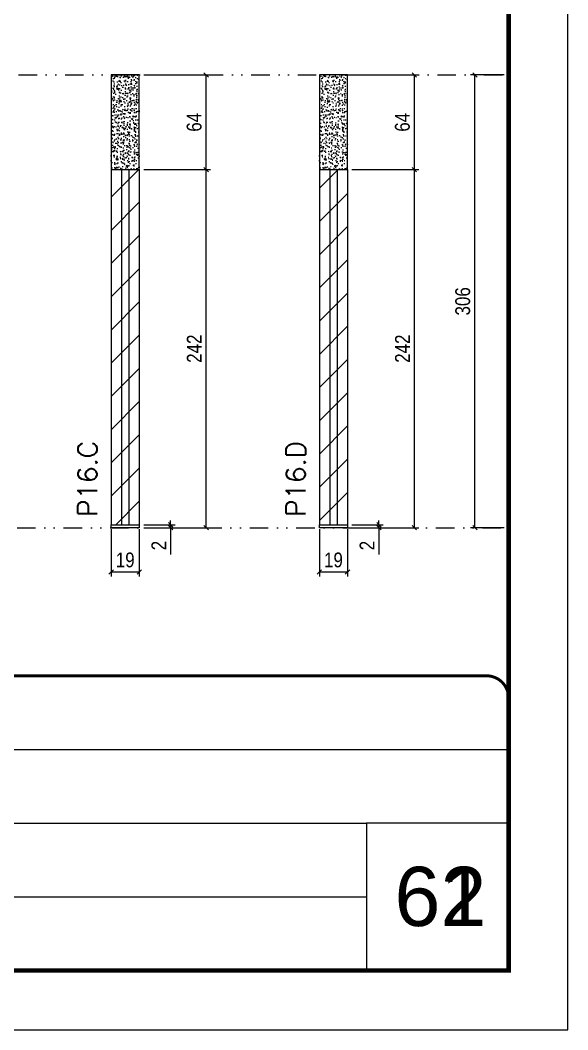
# Model space of a CAD drawing. Extents: x 14400 to 27878, y -21631 to 6985.
# Drawn here: x 17113 to 17483, y -11294 to -10612 of the extents above; entities that cross this region are included whole.
import ezdxf

# ---------------------------------------------------------------- set-up
doc = ezdxf.new("R2010")
doc.units = 0
for name, pattern in [('CONTINUO', [0]), ('DASHED', [0.75, 0.5, -0.25]), ('DIVIDE2', [0.625, 0.25, -0.125, 0, -0.125, 0, -0.125])]:
    doc.linetypes.add(name, pattern=pattern)
for name, color, linetype, lineweight in [('CARIMBO', 255, 'Continuous', 9), ('Folhas', 255, 'Continuous', 9), ('Hachura', 251, 'Continuous', 9), ('SARRAFO DE PRESSAO', 251, 'DASHED', 9), ('Texto Seção', 7, 'Continuous', 15)]:
    doc.layers.add(name, color=color, linetype=linetype, lineweight=lineweight)
for name, color, linetype in [('COTA', 241, 'Continuous'), ('Nível', 160, 'Continuous'), ('Painéis', 200, 'Continuous'), ('SARR_2.2x7', 40, 'Continuous')]:
    doc.layers.add(name, color=color, linetype=linetype)
doc.styles.add('ARIAL', font='arial.ttf')
doc.styles.add('COTA TECNICA', font='techl___.ttf', dxfattribs={"height": 10})
doc.styles.add('COTA TECNICA-50', font='techl___.ttf', dxfattribs={"height": 10})
doc.styles.add('REGUA-120', font='ROMANS.shx', dxfattribs={"height": 15})
doc.dimstyles.new('COTA PAINEL-50', dxfattribs={"dimtxt": 10, "dimasz": 3, "dimexe": 3, "dimexo": 3, "dimgap": 3, "dimtad": 1, "dimdec": 1, "dimzin": 12, "dimdsep": 46, "dimtxsty": 'COTA TECNICA-50', "dimblk1": 'OBLIQUE', "dimblk2": 'OBLIQUE', "dimsah": 1, "dimcen": 0.9, "dimclrd": 4, "dimclre": 4, "dimclrt": 240, "dimadec": 1, "dimazin": 3, "dimtfac": 1, "dimtdec": 1, "dimtmove": 0, "dimatfit": 3, "dimfxl": 1, "dimtolj": 1, "dimtzin": 12, "dimarcsym": 0})
doc.dimstyles.new('PAINEL', dxfattribs={"dimtxt": 10, "dimasz": 3, "dimexe": 3, "dimexo": 3, "dimgap": 3, "dimtad": 1, "dimdec": 1, "dimzin": 12, "dimdsep": 46, "dimtxsty": 'COTA TECNICA', "dimblk1": 'OBLIQUE', "dimblk2": 'OBLIQUE', "dimsah": 1, "dimcen": 0.9, "dimclrd": 4, "dimclre": 4, "dimclrt": 240, "dimadec": 1, "dimazin": 3, "dimtfac": 1, "dimtdec": 1, "dimtmove": 0, "dimatfit": 3, "dimfxl": 1, "dimtolj": 1, "dimtzin": 12, "dimarcsym": 0})

# ---------------------------------------------------------------- blocks, each defined once
blk = doc.blocks.new('9999999999')
at = {"color": 30, "linetype": 'CONTINUO'}
for p, q in [((98564.56, 34379.64), (99583.98, 34379.64)), ((98564.56, 34329.83), (99487.98, 34329.83)), ((99583.98, 34329.83), (99487.98, 34329.83)), ((99487.98, 34329.83), (99487.98, 34230.21)), ((98564.56, 34280.02), (99487.98, 34280.02))]:
    blk.add_line(p, q, dxfattribs=at)
at = {"color": 30, "linetype": 'CONTINUO', "const_width": 2}
blk.add_lwpolyline([(99583.98, 34230.21), (99583.98, 34414.45, 0.414214), (99568.98, 34429.45), (98228.98, 34429.45, 0.414214), (98213.98, 34414.45), (98213.98, 34245.21, 0.414214), (98228.98, 34230.21), (99583.98, 34230.21)], format="xyb", dxfattribs=at)
at = {"layer": 'Folhas'}
blk.add_lwpolyline([(98138.98, 34190.21), (99623.98, 34190.21), (99623.98, 35240.21), (98138.98, 35240.21)], close=True, dxfattribs=at)
at = {"layer": 'Folhas', "color": 30, "const_width": 3}
blk.add_lwpolyline([(98213.98, 34230.21), (99583.98, 34230.21), (99583.98, 35200.21), (98213.98, 35200.21)], close=True, dxfattribs=at)
blk = doc.blocks.new('_Oblique')
at = {"color": 0, "linetype": 'ByBlock', "lineweight": -2}
blk.add_line((-0.5, -0.5), (0.5, 0.5), dxfattribs=at)
blk = doc.blocks.new('*D4753')
at = {"layer": 'COTA', "color": 4, "lineweight": -2, "transparency": 16777216}
for p, q in [((17174.89, -10955.62), (17174.89, -10987.51)), ((17193.89, -10955.62), (17193.89, -10987.51)), ((17174.89, -10984.51), (17193.89, -10984.51))]:
    blk.add_line(p, q, dxfattribs=at)
at = {"layer": 'Defpoints', "color": 0, "transparency": 16777216}
for p in [(17174.89, -10952.62), (17193.89, -10952.62), (17193.89, -10984.51)]:
    blk.add_point(p, dxfattribs=at)
at = {"layer": 'COTA', "color": 4, "lineweight": -2, "transparency": 16777216, "xscale": 3, "yscale": 3, "zscale": 3, "rotation": 180}
blk.add_blockref('_Oblique', (17174.89, -10984.51), dxfattribs=at)
at = {"layer": 'COTA', "color": 4, "lineweight": -2, "transparency": 16777216, "xscale": 3, "yscale": 3, "zscale": 3}
blk.add_blockref('_Oblique', (17193.89, -10984.51), dxfattribs=at)
at = {"layer": 'COTA', "color": 240, "transparency": 16777216, "insert": (17184.39, -10976.42), "char_height": 10, "attachment_point": 5, "style": 'COTA TECNICA'}
blk.add_mtext('\\A1;19', dxfattribs=at)
blk = doc.blocks.new('*D4754')
at = {"layer": 'COTA', "color": 4, "lineweight": -2, "transparency": 16777216}
for p, q in [((17215.08, -10952.62), (17215.08, -10949.62)), ((17196.89, -10952.62), (17218.08, -10952.62)), ((17196.89, -10954.62), (17218.08, -10954.62)), ((17215.08, -10952.62), (17215.08, -10954.62)), ((17215.08, -10954.62), (17215.08, -10972.73))]:
    blk.add_line(p, q, dxfattribs=at)
at = {"layer": 'Defpoints', "color": 0, "transparency": 16777216}
for p in [(17193.89, -10952.62), (17193.89, -10954.62), (17215.08, -10952.62)]:
    blk.add_point(p, dxfattribs=at)
at = {"layer": 'COTA', "color": 4, "lineweight": -2, "transparency": 16777216, "xscale": 3, "yscale": 3, "zscale": 3}
for p, rotation in [((17215.08, -10952.62), 270), ((17215.08, -10954.62), 90)]:
    blk.add_blockref('_Oblique', p, dxfattribs=dict(at, rotation=rotation))
at = {"layer": 'COTA', "color": 240, "transparency": 16777216, "insert": (17207.08, -10966.67), "char_height": 10, "attachment_point": 5, "rotation": 90, "style": 'COTA TECNICA-50'}
blk.add_mtext('\\A1;2', dxfattribs=at)
blk = doc.blocks.new('*D4755')
at = {"layer": 'COTA', "color": 4, "lineweight": -2, "transparency": 16777216}
for p, q in [((17196.89, -10712.62), (17242.1, -10712.62)), ((17239.1, -10954.62), (17239.1, -10712.62)), ((17196.89, -10954.62), (17242.1, -10954.62))]:
    blk.add_line(p, q, dxfattribs=at)
at = {"layer": 'Defpoints', "color": 0, "transparency": 16777216}
for p in [(17193.89, -10712.62), (17239.1, -10712.62), (17193.89, -10954.62)]:
    blk.add_point(p, dxfattribs=at)
at = {"layer": 'COTA', "color": 4, "lineweight": -2, "transparency": 16777216, "xscale": 3, "yscale": 3, "zscale": 3}
for p, rotation in [((17239.1, -10712.62), 90), ((17239.1, -10954.62), 270)]:
    blk.add_blockref('_Oblique', p, dxfattribs=dict(at, rotation=rotation))
at = {"layer": 'COTA', "color": 240, "transparency": 16777216, "insert": (17231.03, -10833.62), "char_height": 10, "attachment_point": 5, "rotation": 90, "style": 'COTA TECNICA-50'}
blk.add_mtext('\\A1;242', dxfattribs=at)
blk = doc.blocks.new('*D4756')
at = {"layer": 'COTA', "color": 4, "lineweight": -2, "transparency": 16777216}
for p, q in [((17196.89, -10648.62), (17242.1, -10648.62)), ((17239.1, -10712.62), (17239.1, -10648.62)), ((17196.89, -10712.62), (17242.1, -10712.62))]:
    blk.add_line(p, q, dxfattribs=at)
at = {"layer": 'Defpoints', "color": 0, "transparency": 16777216}
for p in [(17193.89, -10648.62), (17239.1, -10648.62), (17193.89, -10712.62)]:
    blk.add_point(p, dxfattribs=at)
at = {"layer": 'COTA', "color": 4, "lineweight": -2, "transparency": 16777216, "xscale": 3, "yscale": 3, "zscale": 3}
for p, rotation in [((17239.1, -10648.62), 90), ((17239.1, -10712.62), 270)]:
    blk.add_blockref('_Oblique', p, dxfattribs=dict(at, rotation=rotation))
at = {"layer": 'COTA', "color": 240, "transparency": 16777216, "insert": (17231, -10680.62), "char_height": 10, "attachment_point": 5, "rotation": 90, "style": 'COTA TECNICA'}
blk.add_mtext('\\A1;64', dxfattribs=at)
blk = doc.blocks.new('*D4743')
at = {"layer": 'COTA', "color": 4, "lineweight": -2, "transparency": 16777216}
for p, q in [((17315.61, -10955.62), (17315.61, -10987.51)), ((17334.61, -10955.62), (17334.61, -10987.51)), ((17315.61, -10984.51), (17334.61, -10984.51))]:
    blk.add_line(p, q, dxfattribs=at)
at = {"layer": 'Defpoints', "color": 0, "transparency": 16777216}
for p in [(17315.61, -10952.62), (17334.61, -10952.62), (17334.61, -10984.51)]:
    blk.add_point(p, dxfattribs=at)
at = {"layer": 'COTA', "color": 4, "lineweight": -2, "transparency": 16777216, "xscale": 3, "yscale": 3, "zscale": 3, "rotation": 180}
blk.add_blockref('_Oblique', (17315.61, -10984.51), dxfattribs=at)
at = {"layer": 'COTA', "color": 4, "lineweight": -2, "transparency": 16777216, "xscale": 3, "yscale": 3, "zscale": 3}
blk.add_blockref('_Oblique', (17334.61, -10984.51), dxfattribs=at)
at = {"layer": 'COTA', "color": 240, "transparency": 16777216, "insert": (17325.11, -10976.42), "char_height": 10, "attachment_point": 5, "style": 'COTA TECNICA'}
blk.add_mtext('\\A1;19', dxfattribs=at)
blk = doc.blocks.new('*D4744')
at = {"layer": 'COTA', "color": 4, "lineweight": -2, "transparency": 16777216}
for p, q in [((17355.81, -10952.62), (17355.81, -10949.62)), ((17337.61, -10952.62), (17358.81, -10952.62)), ((17337.61, -10954.62), (17358.81, -10954.62)), ((17355.81, -10952.62), (17355.81, -10954.62)), ((17355.81, -10954.62), (17355.81, -10972.73))]:
    blk.add_line(p, q, dxfattribs=at)
at = {"layer": 'Defpoints', "color": 0, "transparency": 16777216}
for p in [(17334.61, -10952.62), (17334.61, -10954.62), (17355.81, -10952.62)]:
    blk.add_point(p, dxfattribs=at)
at = {"layer": 'COTA', "color": 4, "lineweight": -2, "transparency": 16777216, "xscale": 3, "yscale": 3, "zscale": 3}
for p, rotation in [((17355.81, -10952.62), 270), ((17355.81, -10954.62), 90)]:
    blk.add_blockref('_Oblique', p, dxfattribs=dict(at, rotation=rotation))
at = {"layer": 'COTA', "color": 240, "transparency": 16777216, "insert": (17347.81, -10966.67), "char_height": 10, "attachment_point": 5, "rotation": 90, "style": 'COTA TECNICA-50'}
blk.add_mtext('\\A1;2', dxfattribs=at)
blk = doc.blocks.new('*D4745')
at = {"layer": 'COTA', "color": 4, "lineweight": -2, "transparency": 16777216}
for p, q in [((17337.61, -10712.62), (17382.83, -10712.62)), ((17379.83, -10954.62), (17379.83, -10712.62)), ((17337.61, -10954.62), (17382.83, -10954.62))]:
    blk.add_line(p, q, dxfattribs=at)
at = {"layer": 'Defpoints', "color": 0, "transparency": 16777216}
for p in [(17334.61, -10712.62), (17379.83, -10712.62), (17334.61, -10954.62)]:
    blk.add_point(p, dxfattribs=at)
at = {"layer": 'COTA', "color": 4, "lineweight": -2, "transparency": 16777216, "xscale": 3, "yscale": 3, "zscale": 3}
for p, rotation in [((17379.83, -10712.62), 90), ((17379.83, -10954.62), 270)]:
    blk.add_blockref('_Oblique', p, dxfattribs=dict(at, rotation=rotation))
at = {"layer": 'COTA', "color": 240, "transparency": 16777216, "insert": (17371.75, -10833.62), "char_height": 10, "attachment_point": 5, "rotation": 90, "style": 'COTA TECNICA-50'}
blk.add_mtext('\\A1;242', dxfattribs=at)
blk = doc.blocks.new('*D4746')
at = {"layer": 'COTA', "color": 4, "lineweight": -2, "transparency": 16777216}
for p, q in [((17337.61, -10648.62), (17382.83, -10648.62)), ((17379.83, -10712.62), (17379.83, -10648.62)), ((17337.61, -10712.62), (17382.83, -10712.62))]:
    blk.add_line(p, q, dxfattribs=at)
at = {"layer": 'Defpoints', "color": 0, "transparency": 16777216}
for p in [(17334.61, -10648.62), (17379.83, -10648.62), (17334.61, -10712.62)]:
    blk.add_point(p, dxfattribs=at)
at = {"layer": 'COTA', "color": 4, "lineweight": -2, "transparency": 16777216, "xscale": 3, "yscale": 3, "zscale": 3}
for p, rotation in [((17379.83, -10648.62), 90), ((17379.83, -10712.62), 270)]:
    blk.add_blockref('_Oblique', p, dxfattribs=dict(at, rotation=rotation))
at = {"layer": 'COTA', "color": 240, "transparency": 16777216, "insert": (17371.72, -10680.62), "char_height": 10, "attachment_point": 5, "rotation": 90, "style": 'COTA TECNICA'}
blk.add_mtext('\\A1;64', dxfattribs=at)
blk = doc.blocks.new('*D4747')
at = {"layer": 'COTA', "color": 4, "lineweight": -2, "transparency": 16777216}
for p, q in [((17440.47, -10648.62), (17417.73, -10648.62)), ((17420.73, -10954.62), (17420.73, -10648.62)), ((17440.47, -10954.62), (17417.73, -10954.62))]:
    blk.add_line(p, q, dxfattribs=at)
at = {"layer": 'Defpoints', "color": 0, "transparency": 16777216}
for p in [(17420.73, -10648.62), (17443.47, -10648.62), (17443.47, -10954.62)]:
    blk.add_point(p, dxfattribs=at)
at = {"layer": 'COTA', "color": 4, "lineweight": -2, "transparency": 16777216, "xscale": 3, "yscale": 3, "zscale": 3}
for p, rotation in [((17420.73, -10648.62), 90), ((17420.73, -10954.62), 270)]:
    blk.add_blockref('_Oblique', p, dxfattribs=dict(at, rotation=rotation))
at = {"layer": 'COTA', "color": 240, "transparency": 16777216, "insert": (17412.51, -10801.62), "char_height": 10, "attachment_point": 5, "rotation": 90, "style": 'COTA TECNICA'}
blk.add_mtext('\\A1;306', dxfattribs=at)

msp = doc.modelspace()

# ---------------------------------------------------------------- hatches: boundary and pattern name
at = {"layer": 'COTA'}
h = msp.add_hatch(dxfattribs=at)
h.set_pattern_fill('AR-CONC', color=256, scale=0.03)
h.set_pattern_definition([(50, (1722.4545, -13847.9013), (5.4655401, -0.4781726), [0.5715, -6.2865]), (355, (1722.4545, -13847.9013), (-1.0573026, 5.7317054), [0.4572, -5.0292175]), (100.451445, (1722.91, -13847.941), (4.4082374, 5.2535326), [0.4857003, -5.3427073]), (46.1842, (1722.4545, -13846.377), (8.1323712, -1.2612698), [0.85725, -9.42975]), (96.63556, (1723.132, -13846.4824), (7.122124, 7.4227837), [0.7285507, -8.0140682]), (351.18415, (1722.4545, -13846.377), (7.122124, 7.4227837), [0.685799, -7.543792]), (21, (1723.2165, -13846.7583), (4.5484317, -3.067956), [0.5715, -6.2865]), (326, (1723.2165, -13846.7583), (1.8540609, 5.525639), [0.4572, -5.0292]), (71.451445, (1723.5955, -13847.014), (6.4024926, 2.457683), [0.4857003, -5.3426981]), (37.5, (1722.4545, -13847.9013), (0.0926581, 2.53665117), [0, -4.96824, 0, -5.1054, 0, -5.04825]), (7.5, (1722.4545, -13847.9013), (2.00458988, 3.00541724), [0, -2.91084, 0, -4.85394, 0, -1.92405]), (327.5, (1720.7552, -13847.9013), (4.06771786, -0.17186232), [0, -1.905, 0, -5.9436, 0, -7.8867]), (317.5, (1719.9932, -13847.9013), (4.44387544, 0.7627947), [0, -2.4765, 0, -3.94716, 0, -5.6007])])
h.paths.add_polyline_path([(17174.888, -10712.616), (17193.888, -10712.616), (17193.888, -10648.616), (17174.888, -10648.616)])
h = msp.add_hatch(dxfattribs=at)
h.set_pattern_fill('AR-CONC', color=256, scale=0.03)
h.set_pattern_definition([(50, (1863.181, -13847.9013), (5.4655401, -0.4781726), [0.5715, -6.2865]), (355, (1863.181, -13847.9013), (-1.0573026, 5.7317054), [0.4572, -5.0292175]), (100.451445, (1863.6363, -13847.941), (4.4082374, 5.2535326), [0.4857003, -5.3427073]), (46.1842, (1863.181, -13846.377), (8.1323712, -1.2612698), [0.85725, -9.42975]), (96.63556, (1863.8585, -13846.4824), (7.122124, 7.4227837), [0.7285507, -8.0140682]), (351.18415, (1863.181, -13846.377), (7.122124, 7.4227837), [0.685799, -7.543792]), (21, (1863.943, -13846.7583), (4.5484317, -3.067956), [0.5715, -6.2865]), (326, (1863.943, -13846.7583), (1.8540609, 5.525639), [0.4572, -5.0292]), (71.451445, (1864.322, -13847.014), (6.4024926, 2.457683), [0.4857003, -5.3426981]), (37.5, (1863.1808, -13847.9013), (0.0926581, 2.53665117), [0, -4.96824, 0, -5.1054, 0, -5.04825]), (7.5, (1863.1808, -13847.9013), (2.00458988, 3.00541724), [0, -2.91084, 0, -4.85394, 0, -1.92405]), (327.5, (1861.4816, -13847.9013), (4.06771786, -0.17186232), [0, -1.905, 0, -5.9436, 0, -7.8867]), (317.5, (1860.7196, -13847.9013), (4.44387544, 0.7627947), [0, -2.4765, 0, -3.94716, 0, -5.6007])])
h.paths.add_polyline_path([(17315.615, -10712.616), (17334.615, -10712.616), (17334.615, -10648.616), (17315.615, -10648.616)])
at = {"layer": 'Hachura'}
h = msp.add_hatch(dxfattribs=at)
h.set_pattern_fill('ANSI31', color=256, scale=5)
h.paths.add_polyline_path([(16758.323, -10712.616), (16754.823, -10712.616), (16754.823, -10666.616), (16595.323, -10666.616), (16595.323, -10712.616), (16591.823, -10712.616), (16591.823, -10788.616), (16758.323, -10788.616)])
h.paths.add_polyline_path([(16758.323, -10788.616), (16591.823, -10788.616), (16591.823, -10830.616), (16758.323, -10830.616)])
h.paths.add_polyline_path([(16758.323, -10830.616), (16591.823, -10830.616), (16591.823, -10952.616), (16758.323, -10952.616)])
h.paths.add_polyline_path([(17051.804, -10830.616), (16885.304, -10830.616), (16885.304, -10952.616), (17051.804, -10952.616)])
h.paths.add_polyline_path([(17051.804, -10784.616), (16885.304, -10784.616), (16885.304, -10830.616), (17051.804, -10830.616)])
h.paths.add_polyline_path([(17193.888, -10712.616), (17174.888, -10712.616), (17174.888, -10952.616), (17193.888, -10952.616)])
h.paths.add_polyline_path([(17334.615, -10712.616), (17315.615, -10712.616), (17315.615, -10952.616), (17334.615, -10952.616)])

# ---------------------------------------------------------------- linework, layer by layer
at = {"layer": 'COTA'}
for points in [[(17174.888, -10712.616), (17193.888, -10712.616), (17193.888, -10648.616), (17174.888, -10648.616)], [(17315.615, -10712.616), (17334.615, -10712.616), (17334.615, -10648.616), (17315.615, -10648.616)]]:
    msp.add_lwpolyline(points, close=True, dxfattribs=at)
at = {"layer": 'Nível', "color": 4, "linetype": 'DIVIDE2', "ltscale": 50}
for p, q in [((16546.23, -10648.616), (17443.467, -10648.616)), ((16073.467, -10954.616), (17443.467, -10954.616))]:
    msp.add_line(p, q, dxfattribs=at)
at = {"layer": 'Painéis'}
for p, q in [((17174.888, -10712.616), (17174.888, -10952.616)), ((17174.888, -10712.616), (17193.888, -10712.616)), ((17193.888, -10712.616), (17193.888, -10952.616)), ((17315.615, -10712.616), (17315.615, -10952.616)), ((17315.615, -10712.616), (17334.615, -10712.616)), ((17334.615, -10712.616), (17334.615, -10952.616)), ((17174.888, -10952.616), (17193.888, -10952.616)), ((17174.888, -10954.616), (17174.888, -10952.616)), ((17193.888, -10954.616), (17174.888, -10954.616)), ((17193.888, -10952.616), (17193.888, -10954.616)), ((17315.615, -10952.616), (17334.615, -10952.616)), ((17315.615, -10954.616), (17315.615, -10952.616)), ((17334.615, -10954.616), (17315.615, -10954.616)), ((17334.615, -10952.616), (17334.615, -10954.616))]:
    msp.add_line(p, q, dxfattribs=at)
at = {"layer": 'SARR_2.2x7'}
for p, q in [((17181.888, -10712.616), (17181.888, -10952.616)), ((17186.888, -10712.616), (17186.888, -10952.616)), ((17322.615, -10712.616), (17322.615, -10952.616)), ((17327.615, -10712.616), (17327.615, -10952.616))]:
    msp.add_line(p, q, dxfattribs=at)

# ---------------------------------------------------------------- block references
at = {"layer": 'SARRAFO DE PRESSAO', "color": 6, "linetype": 'ByBlock'}
msp.add_blockref('9999999999', (-82140.511, -45484.104), dxfattribs=at)

# ---------------------------------------------------------------- texts
at = {"layer": 'CARIMBO', "style": 'ARIAL'}
for s in ['61', '62']:
    msp.add_text(s, height=40, dxfattribs=at).set_placement((17366.328, -11223.755))
at = {"layer": 'Texto Seção', "char_height": 13, "width": 370.6998, "attachment_point": 7, "rotation": 90, "style": 'REGUA-120'}
for s, insert in [('P16.C', (17165.438, -10947.204)), ('P16.D', (17306.164, -10947.204))]:
    msp.add_mtext(s, dxfattribs=dict(at, insert=insert))

# ---------------------------------------------------------------- dimensions: what is measured, and where the dimension line sits
at = {"layer": 'COTA'}
for base, p1, p2, dimstyle, picture, middle in [((17239.099, -10648.616), (17193.888, -10712.616), (17193.888, -10648.616), 'PAINEL', '*D4756', (17230.996, -10680.616)), ((17379.825, -10648.616), (17334.615, -10712.616), (17334.615, -10648.616), 'PAINEL', '*D4746', (17371.723, -10680.616)), ((17420.726, -10648.616), (17443.467, -10954.616), (17443.467, -10648.616), 'PAINEL', '*D4747', (17412.507, -10801.616)), ((17239.099, -10712.616), (17193.888, -10954.616), (17193.888, -10712.616), 'COTA PAINEL-50', '*D4755', (17231.026, -10833.616)), ((17379.825, -10712.616), (17334.615, -10954.616), (17334.615, -10712.616), 'COTA PAINEL-50', '*D4745', (17371.752, -10833.616))]:
    dim = msp.add_linear_dim(base=base, p1=p1, p2=p2, angle=90, dimstyle=dimstyle, dxfattribs=at)
    dim.commit()
    dim.dimension.update_dxf_attribs({"geometry": picture, "text_midpoint": middle})
for base, p1, p2, picture, middle in [((17215.082, -10952.616), (17193.888, -10954.616), (17193.888, -10952.616), '*D4754', (17215.082, -10966.672)), ((17355.808, -10952.616), (17334.615, -10954.616), (17334.615, -10952.616), '*D4744', (17355.808, -10966.672))]:
    dim = msp.add_linear_dim(base=base, p1=p1, p2=p2, angle=90, dimstyle='COTA PAINEL-50', dxfattribs=at)
    dim.commit()
    dim.dimension.update_dxf_attribs({"geometry": picture, "text_midpoint": middle, "dimtype": 160})
for base, p1, p2, picture, middle in [((17193.888, -10984.51), (17174.888, -10952.616), (17193.888, -10952.616), '*D4753', (17184.388, -10976.423)), ((17334.615, -10984.51), (17315.615, -10952.616), (17334.615, -10952.616), '*D4743', (17325.115, -10976.423))]:
    dim = msp.add_linear_dim(base=base, p1=p1, p2=p2, dimstyle='PAINEL', override={"dimarcsym": 2}, dxfattribs=at)
    dim.commit()
    dim.dimension.update_dxf_attribs({"geometry": picture, "text_midpoint": middle})

doc.saveas('drawing.dxf')
